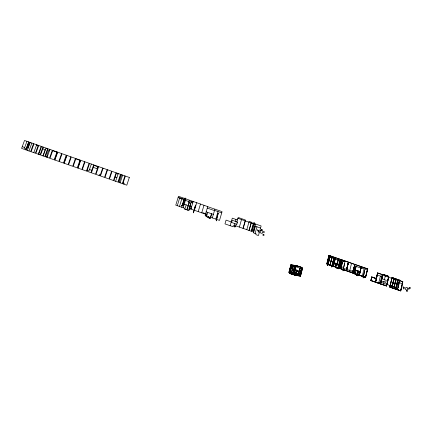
<?xml version="1.0" encoding="UTF-8"?>
<svg xmlns="http://www.w3.org/2000/svg" width="432" height="432" viewBox="0 0 432 432"><rect width="100%" height="100%" fill="white"/><g stroke="black" fill="none" stroke-linecap="round" stroke-linejoin="round"><path stroke-width="0.65" d="M339.174 264.46L340.092 260.766M336.56 264.913C338.267 262.98 338.888 268.299 340.162 260.771L338.31 267.916L339.142 264.497L335.837 263.407L338.936 264.416M299.317 271.436L297.103 271.766L299.176 271.334L299.419 271.69L300.002 268.18L298.328 274.633M357.431 274.412L358.247 271.053L356.881 271.96L358.376 271.096L357.431 274.666L358.895 275.044M355.244 270.022L354.931 271.307L355.099 269.946L358.306 271.215L357.545 274.541M389.837 287.161L392.056 277.533L389.837 287.161L400.658 290.898L402.743 281.68M400.658 290.898L402.84 281.669L394.065 278.678M398.039 279.59L395.755 289.202L398.039 279.59L392.056 277.533L398.012 279.709L395.674 289.046L395.982 289.116L397.834 280.087L402.813 281.788L400.777 290.774L389.869 287.042L392.029 277.652L397.921 279.715M395.89 289.121L397.942 280.125M397.699 282.107L396.247 288.473L398.52 289.262L398.326 290.093M396.409 288.533L396.581 287.777L380.354 282.161L382.153 274.477M397.64 288.954L398.218 286.411M398.509 285.136L399.087 282.593M392.197 286.346L394.049 278.289M392.407 286.2L394.141 278.834L392.299 286.162L396.014 287.447M394.081 286.762L395.933 279.331M394.195 286.929L395.852 279.326M394.151 286.929L395.901 279.32M371.709 276.966L376.364 278.543L371.709 276.966L370.85 280.6L386.478 286L388.708 276.367M386.478 286L388.8 276.356L382.774 274.288L380.516 283.937L381.472 280.714M387.007 284.467L388.681 277.252M380.603 283.932L382.86 274.277M381.769 279.455L382.855 274.444M383.605 283.284L384.064 281.318M384.367 280.001L385.285 276.064M375.424 282.177L377.611 272.889L382.687 274.66M377.719 272.927L375.532 282.215L377.584 273.008L382.655 274.779M377.903 283.036L378.103 282.199L380.241 282.938L380.419 282.182M378.886 282.469L380.387 276.07M371.795 276.961L370.937 280.595L386.57 285.995M371.903 276.998L370.85 280.6M362.248 276.334L364.084 268.898M362.362 276.205L359.397 275.222M365.456 277.279L367.708 268.969M365.602 277.29L367.6 268.931M365.623 277.339L367.621 268.979M356.449 274.801L356.33 275.287L357.755 275.778L357.874 275.292M357.826 274.585L358.646 271.193M359.316 275.119L361.336 266.744M352.636 272.84L354.742 264.476L355.039 264.541M354.661 264.384L354.326 265.75L360.936 268.056M354.823 264.465L352.696 272.862M352.912 272.938L354.931 264.503M354.256 273.402L356.13 266.35L354.353 273.38M346.172 270.605L348.494 262.246M346.313 270.616L348.435 262.1L346.345 270.664M348.413 262.256L346.486 270.88L352.604 272.965M349.423 271.766L346.518 270.761M349.78 270.508L351.562 263.234M349.569 271.82L350.881 272.268M350.995 272.441L352.469 272.819M341.48 269.017L340.016 268.477M341.599 269.19L342.997 269.638M343.024 269.514L344.412 270.032M345.109 260.971L342.954 270.853L344.558 263.461M344.525 270.205L346.145 270.724M336.512 267.262L335.075 266.933L336.037 263.331L335.075 266.933M335.183 266.803L339.644 268.477L338.051 267.829M338.251 267.808L339.142 264.497L338.024 267.953M338.888 268.024L339.266 267.224M339.115 268.105L340.826 260.647L339.46 266.452M339.169 268.126L339.503 266.782L340.195 267.025M341.345 261.9L339.925 268.407M339.849 268.418L341.426 261.889M341.734 260.831L341.933 259.951M341.534 261.927L340.038 268.445M341.647 261.965L339.989 268.596L341.528 269.131M331.366 265.518L330.032 265.059M331.484 265.691L333.115 266.215L331.511 265.567M333.893 258.012L331.933 265.583L332.208 265.604M333.833 258.023L334.12 258.007L331.663 266.987L333.985 257.958M334.039 258.017L331.852 267.014M335.038 266.749L335.907 263.288M328.968 255.415L367.821 268.882M365.515 277.301L326.759 263.833L328.919 255.307M330.032 256.613L327.64 265.599L329.924 256.576M328.406 264.492L326.921 263.941M328.525 264.665L329.962 264.994M330.059 264.902L332.041 257.364L329.929 265.118M330.005 265.178L332.003 257.294L330.005 265.178L331.414 265.626M296.795 275.589L300.24 276.075L299.689 274.806M298.253 274.293L299.657 274.741M298.285 274.39L299.219 271.426L296.395 270.394M298.598 274.309L299.365 271.377M299.273 274.541L299.576 273.38L300.175 273.586M299.522 274.72L300.094 276.026L300.537 276.026L295.402 275.287L291.384 273.937M299.792 274.925L301.855 267.462L302.416 268.866L301.828 267.57L295.855 265.561L293.998 272.884M296.023 265.615L290.871 264.951L296.033 265.48L301.855 267.462L299.954 274.844L301.784 267.44M300.51 274.342L302.141 268.099M302.011 269.46L300.478 276.032L302.438 268.747M300.353 276.064L302.297 268.715L301.725 267.446L296.05 265.513L291.022 265.005M295.007 265.453L292.804 273.834L294.721 266.058M294.208 274.784L292.664 274.369M292.718 273.791L294.743 266.063M295.969 265.469L293.971 272.986L289.202 272.3L289.904 273.386M294.278 272.948L296.109 265.502M293.981 274.784L295.223 275.341L296.606 270.086M294.089 274.768L294.656 272.538M294.143 274.763L294.7 272.522M296.379 270.475L295.634 273.299M295.742 273.418L296.455 270.389M295.234 275.211L296.665 270.081M295.342 275.297L296.757 270.113M296.892 269.957L295.504 275.411L296.741 275.449M296.924 270.162L295.564 275.341L289.645 273.343L291.686 265.675L289.877 273.488L289.1 272.182M296.941 273.964L298.156 274.347M290.952 264.838L289.094 272.317L290.887 264.832M291.454 273.931L289.737 273.407L291.935 265.07M292.567 274.417L291.373 274.045L291.87 272.203L291.298 273.991L289.651 273.364L290.045 273.569L289.748 273.472L291.848 265.718M290.99 273.785L291.298 272.63M291.497 272.473L293.242 265.869M291.227 273.861L293.323 265.907M255.101 233.431L256.954 226.811M251.197 231.201L253.379 223.301M255.031 226.136L253.395 231.973L253.757 232.103M255.393 226.265L253.535 232.886L256.09 233.771L255.847 234.635L258.46 235.548L261.128 225.963L255.533 223.992L253.265 231.919L235.71 225.806L236.25 223.927M246.823 229.684L249.129 221.373L251.381 222.167L249.037 230.456M249.091 230.467L251.316 222.577L255.474 224.041M243.011 228.355L245.387 219.991L238.718 217.642L238.604 218.03L238.005 217.82L236.72 222.291M243.189 228.415L245.322 220.919M235.786 225.833L235.559 226.622L233.156 225.785L232.902 226.654L224.969 223.895L226.071 220.115L231.201 221.913M239.366 227.081L241.51 219.575M230.116 225.682L232.292 218.149L237.395 219.942M234.036 226.093L234.733 223.668M235.251 221.854L235.948 219.434M215.806 219.121L218.03 211.583M212.323 217.906L214.92 209.126L222.08 211.653L219.51 220.412L210.422 217.242L211.469 213.716M207.776 212.425L206.723 215.957L205.124 215.395L207.716 206.593L178.502 196.295L175.759 205.162L185.096 208.413L186.181 204.86M208.413 217.242L208.262 217.75L209.866 218.306L210.017 217.804M210.73 217.35L211.772 213.824M201.722 212.841L203.99 205.276M202.775 212.722L206.561 213.991L205.875 216.302L206.296 213.953M198.196 211.61L200.475 204.039M194.432 210.292L196.727 202.716M189.13 202.516L187.034 208.985L187.294 209.077L189.254 202.651M189.94 206.177L188.86 209.725L189.734 210.033L190.161 208.634L190.939 208.904M193.196 201.474L190.89 209.056L205.465 214.148M183.157 207.738L185.873 198.893M177.277 205.735L179.728 197.699L184.113 199.244M179.458 206.496L181.931 198.472M181.64 207.257L184.102 199.238M119.588 182.66L119.799 182.018L119.383 181.872L121.738 174.771M120.096 182.839L122.656 175.095M123.908 184.172L124.205 183.276L123.115 182.893M115.646 181.283L118.222 173.534M97.097 168.707L97.88 166.406M99.052 175.478L99.36 174.577L100.337 174.922M91.341 164.047L88.976 170.942L87.199 170.321M78.008 168.118L80.725 160.294M64.19 163.285L66.955 155.434M54.896 160.034L57.699 152.167M47.093 157.307L49.923 149.423M42.979 155.871L45.198 149.71L42.806 148.862M43.146 155.93L45.905 148.279L47.569 148.867M49.496 149.272L48.94 150.817L48.535 150.671L46.899 155.223L47.309 155.363L46.753 156.913L45.371 156.427M38.291 154.229L41.153 146.329M41.58 146.48L38.81 154.132L40.198 154.624M33.782 152.653L36.661 144.742M28.971 150.973L31.871 143.051M26.951 141.318L24.37 148.327L26.158 148.954L28.642 141.912M25.612 149.796L25.947 148.878M27.74 147.749L29.398 143.224M27.292 150.385L30.197 142.463M355.066 270.103L358.355 271.188M297.103 271.766L299.317 271.361M299.171 271.388L299.419 271.69M328.892 256.176L335.14 258.401M330.215 255.895L327.829 265.626M334.109 257.256L334.039 257.845M333.283 266.107L335.399 257.666L333.504 266.182M296.12 265.648L294.251 273.056L295.585 273.478M341.831 259.956L342.128 260.021M326.97 263.79L328.001 264.184M326.938 263.909L329.076 255.452L326.889 264.065L328.45 264.605M301.66 267.511L299.662 274.909L300.208 276.016M302.076 268.396L301.828 267.57M333.234 265.999L328.136 264.265L330.048 256.7L333.968 258.039M333.391 266.144L335.453 257.553L333.466 266.377L335.005 266.873M335.016 266.674L338.402 267.824L337.905 267.781M294.17 272.862L289.019 272.138L290.925 264.94M291.298 273.991L293.188 265.934M295.715 273.521L296.87 273.91M359.203 275.081L361.147 266.711L361.444 266.782M298.123 274.25L298.528 274.358M299.808 274.79L293.944 272.813M346.534 270.691L348.44 262.138M352.998 272.932L354.877 264.352L352.944 273.116L359.035 275.184M354.429 273.37L357.561 274.455M357.41 274.493L352.976 272.997M377.692 273.046L375.667 282.134M359.424 275.157L361.282 266.593L359.37 275.341L365.429 277.398M382.774 274.288L388.773 276.475L382.747 274.406M382.639 274.736L380.635 283.813M388.8 276.356L386.597 285.876L370.964 280.471M376.25 278.672L371.79 277.123M394.016 278.311L392.094 286.308L394.033 278.354M394.038 278.797L397.764 279.974M395.966 279.493L394.33 286.843M397.586 280.06L395.955 287.41M397.694 280.093L393.989 278.802M390.382 285.682L395.987 287.566M290.682 265.858L295.699 266.495M289.03 272.095L293.971 272.711M295.758 274.277L300.758 274.973M295.412 275.249L300.407 275.951M294.959 269.881L300.64 271.809M296.341 270.497L299.047 271.361M295.785 266.738L301.46 268.672M335.551 265.156L336.679 265.545L337.797 259.632L338.132 259.745L338.499 258.282L338.845 258.401L336.971 265.901L335.491 265.388M340.157 267.17L353.106 271.658M328.552 264.546L329.886 265.005M334.962 266.76L333.488 266.215M341.626 269.071L342.943 269.525M344.558 270.081L346.01 270.583M362.421 276.264L365.288 277.258M336.55 267.446L337.954 267.894M343.062 269.698L344.461 270.146M389.929 287.156L400.75 290.893M377.131 274.93L381.672 276.518M397.294 281.966L402.284 283.705M334.184 262.688L340.708 264.956M353.646 269.455L360.061 271.685M22.237 146.659L24.673 147.512M38.918 152.491L39.35 152.642M184.248 204.185L191.592 206.755M206.15 211.853L213.365 214.38M328.882 255.388L367.789 269.001M189.626 207.468L191.781 208.224L191.587 208.867L189.432 208.111M382.045 274.93L397.629 280.373M328.617 256.505L329.945 256.97M333.839 258.331L335.162 258.79M360.995 267.818L367.367 270.043M329.967 257.018L333.828 258.368M335.102 259.033L341.021 261.101M207.7 206.653L214.898 209.191M93.296 167.368L97.367 168.799M251.203 222.982L255.361 224.446M237.87 218.295L251.154 222.971M178.119 197.537L179.615 198.067M184 199.611L185.49 200.135M214.553 210.362L221.719 212.879M179.631 198.115L183.978 199.643M185.414 200.383L189.076 201.674M190.912 202.316L192.742 202.964M207.274 208.078L214.483 210.611M28.107 145.325L29.03 145.649M115.133 177.055L116.851 177.66M254.939 226.103L260.545 228.074M27.275 147.587L28.199 147.911M89.478 169.484L91.789 170.294M36.574 144.985L38.173 145.552M52.699 150.676L56.894 152.156M75.811 158.83L79.931 160.288M93.971 165.386L97.772 166.725M116.338 173.443L118.055 174.047M28.939 143.062L29.857 143.386M293.182 272.738L294.786 266.161M290.957 265.507L295.72 266.08M290.93 265.61L295.693 266.182M288.976 272.106L289.748 273.472M300.397 275.994L299.819 274.747L294.127 272.824L296.05 265.513M300.224 273.753L300.812 274.963M339.071 264.454L339.125 264.757M406.609 290.396L406.42 291.233L407.3 291.541L407.489 290.698L406.609 290.396M407.587 288.787L407.279 290.164L405.432 289.521L405.929 287.296L409.19 288.43L409.001 289.278L407.587 288.787M409.682 287.377L409.487 288.257L410.206 288.506L410.4 287.626L409.682 287.377M402.91 286.94L403.931 287.539L403.618 288.927L403.947 289.046L404.309 287.426L402.91 286.94M399.271 279.914L397.602 287.258L398.59 287.604L398.731 286.994L398.385 286.875L399.919 280.141L399.271 279.914M381.564 278.683L381.073 280.795L385.749 282.42L386.24 280.309L381.564 278.683M379.517 282.398L379.318 283.241L380.106 283.511L380.3 282.674L379.517 282.398M364.667 270.545L363.128 277.889L364.667 270.545M358.506 275.567L355.174 274.417L358.506 275.567M352.026 270.832L355.142 271.966L354.834 274.217L355.374 271.993L352.026 270.832M341.917 266.744L341.766 267.359L339.854 266.695L340.006 266.08L341.917 266.744M344.207 261.506L342.814 261.263L340.891 268.412L342.328 262.618L340.4 261.943L340.805 260.312L344.207 261.506M338.98 268.817L335.588 267.646L338.98 268.817M334.222 257.294L334.071 257.893L334.222 257.294M291.848 265.059L291.881 265.626L291.848 265.059M260.696 230.423L260.048 232.735L262.132 233.464L262.526 232.033L264.119 232.589L264.368 231.709L260.696 230.423M261.538 229.279L261.284 230.191L262.094 230.477L262.348 229.565L261.538 229.279M263.115 234.371L262.872 235.246L263.866 235.591L264.109 234.716L263.115 234.371M257.315 229.975L258.46 230.634L258.055 232.081L258.428 232.211L258.898 230.526L257.315 229.975M253.951 222.718L251.802 230.359L252.914 230.747L253.093 230.116L252.709 229.986L254.675 222.977L253.951 222.718M235.267 226.201L235.019 227.07L234.133 226.768L234.382 225.893L235.267 226.201M237.503 222.113L236.876 224.305L231.595 222.464L232.232 220.261L237.503 222.113M218.23 213.165L216.232 220.806L218.23 213.165M206.68 216.691L210.368 218.23L206.68 216.691M208.127 216.675L209.482 217.409L208.127 216.675M195.518 205.108L193.444 212.809L195.518 205.108M189.081 200.81L188.563 202.505L190.739 203.267L189.059 209.353L191.338 201.868L192.92 202.16L189.081 200.81M188.444 210.335L184.621 209.007L188.444 210.335M184.151 199.4L182.768 203.909L183.146 204.039L182.677 205.573L181.321 205.367L182.995 205.951L185.393 198.148L184.999 198.007L184.529 199.535L184.151 199.4M129.341 177.455L126.803 185.182L122.818 183.789L125.366 176.056L129.341 177.455M124.929 175.9L122.38 183.632L118.379 182.234L120.944 174.496L124.929 175.9M120.506 174.339L117.941 182.083L113.924 180.679L116.51 172.93L120.506 174.339M116.068 172.773L113.486 180.522L109.458 179.118L112.055 171.358L116.068 172.773M107.59 169.781L104.976 177.547L109.015 178.961L111.618 171.202L107.59 169.781M102.665 168.043L100.03 175.819L95.963 174.398L98.609 166.612L102.665 168.043M103.108 168.199L100.478 175.975L104.528 177.395L107.147 169.625L103.108 168.199M98.167 166.45L95.515 174.242L91.433 172.811L94.1 165.019L98.167 166.45M93.652 164.857L90.985 172.654L86.891 171.223L89.57 163.42L93.652 164.857M89.122 163.258L86.438 171.067L82.328 169.63L85.028 161.816L89.122 163.258M84.575 161.654L81.875 169.474L77.755 168.032L80.471 160.207L84.575 161.654M80.017 160.045L77.301 167.87L73.159 166.423L75.892 158.593L80.017 160.045M75.438 158.431L72.706 166.266L68.553 164.813L71.302 156.973L75.438 158.431M70.848 156.811L68.099 164.651L63.931 163.193L66.701 155.347L70.848 156.811M66.242 155.185L63.472 163.037L59.292 161.573L62.078 153.716L66.242 155.185M61.619 153.554L58.833 161.411L54.637 159.948L57.44 152.075L61.619 153.554M56.981 151.913L54.178 159.786L49.966 158.312L52.785 150.433L56.981 151.913M52.326 150.271L49.502 158.15L45.279 156.676L48.119 148.786L52.326 150.271M47.655 148.624L44.815 156.514L40.576 155.029L43.432 147.134L47.655 148.624M42.968 146.966L40.111 154.867L35.856 153.376L38.729 145.471L42.968 146.966M38.264 145.309L35.392 153.214L31.12 151.724L34.009 143.807L38.264 145.309M33.545 143.64L30.65 151.556L26.368 150.061L29.279 142.139L33.545 143.64M28.809 141.971L25.898 149.893L21.6 148.392L24.527 140.459L28.809 141.971M328.925 256.057L335.248 258.266L328.925 256.057M390.355 285.8L396.058 287.777L390.355 285.8"/></g></svg>
